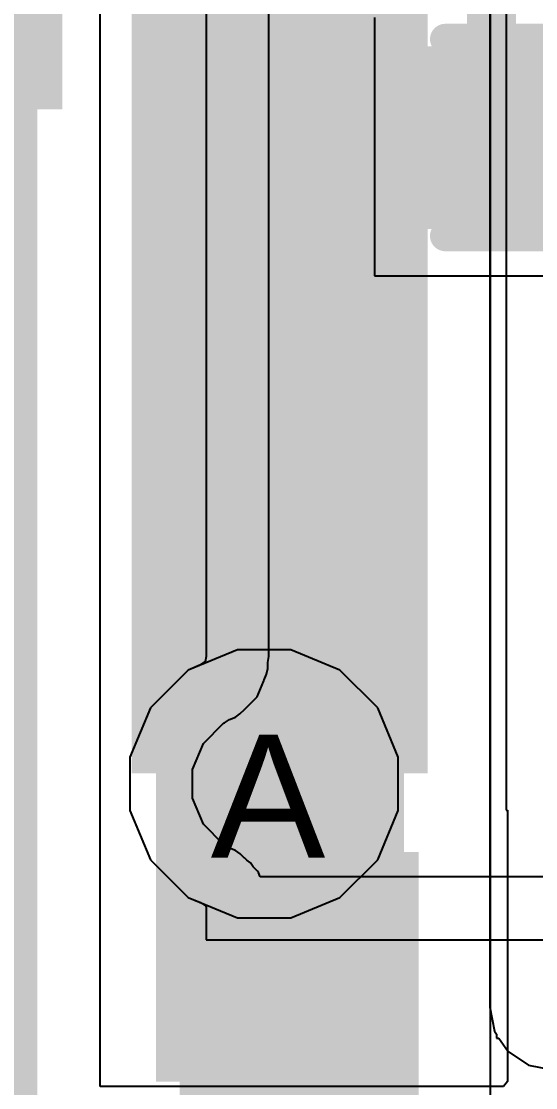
# Model space of a CAD drawing. Header units: inches. Extents: x 0 to 5271, y 0 to 5417.
# Drawn here: x 7.054 to 9.179, y 66.851 to 71.257 of the extents above; entities that cross this region are included whole.
import ezdxf

# ---------------------------------------------------------------- set-up
doc = ezdxf.new("R2010")
doc.units = ezdxf.units.IN
for name, color, linetype in [('Bottom Layer', 5, 'Continuous'), ('Bottom Overlay', 54, 'Continuous'), ('Bottom Paste', 16, 'Continuous'), ('Bottom Solder', 6, 'Continuous'), ('Drill Drawing', 1, 'Continuous'), ('L2_GND1', 16, 'Continuous'), ('L3_SIG1', 76, 'Continuous'), ('L4_PWR', 90, 'Continuous'), ('L5_GND2', 156, 'Continuous'), ('L6_SIG2', 130, 'Continuous'), ('L7_GND3', 216, 'Continuous'), ('Top Layer', 1, 'Continuous'), ('Top Overlay', 2, 'Continuous'), ('Top Paste', 8, 'Continuous'), ('Top Solder', 216, 'Continuous'), ('Via Holes', 16, 'Continuous')]:
    doc.layers.add(name, color=color, linetype=linetype)
doc.styles.add('Arial', font='', dxfattribs={"height": 0.2})
doc.styles.get('Arial').set_extended_font_data('Arial')

# ---------------------------------------------------------------- blocks, each defined once
blk = doc.blocks.new('TO_263_5__D2PAK__B_201')
at = {"layer": 'Bottom Layer'}
blk.add_hatch(color=5, dxfattribs=at).paths.add_polyline_path([(-0.5099977099999999, 6.732530349999999), (0.5100027899999999, 6.732530349999999), (0.5100027899999999, 2.41253137), (-0.5099977099999999, 2.41253137)])
at = {"layer": 'Bottom Paste'}
blk.add_hatch(color=16, dxfattribs=at).paths.add_polyline_path([(-0.5099977099999999, 6.732530349999999), (0.5100027899999999, 6.732530349999999), (0.5100027899999999, 2.41253137), (-0.5099977099999999, 2.41253137)])
at = {"layer": 'Bottom Solder'}
blk.add_hatch(color=6, dxfattribs=at).paths.add_polyline_path([(-0.61159771, 6.83413035), (0.61160279, 6.83413035), (0.61160279, 2.31093137), (-0.61159771, 2.31093137)])
blk = doc.blocks.new('C___0603_B_238')
at = {"layer": 'Bottom Layer'}
for points in [[(-1.14300508, -0.44452032), (-1.14300508, 0.44447968), (-0.38100508, 0.44447968), (-0.38100508, -0.44452032)], [(0.38099492, -0.44452032), (0.38099492, 0.44447968), (1.14299492, 0.44447968), (1.14299492, -0.44452032)]]:
    blk.add_hatch(color=5, dxfattribs=at).paths.add_polyline_path(points)
at = {"layer": 'Bottom Paste'}
for points in [[(-1.14300508, -0.44452032), (-1.14300508, 0.44447968), (-0.38100508, 0.44447968), (-0.38100508, -0.44452032)], [(0.38099492, -0.44452032), (0.38099492, 0.44447968), (1.14299492, 0.44447968), (1.14299492, -0.44452032)]]:
    blk.add_hatch(color=16, dxfattribs=at).paths.add_polyline_path(points)
at = {"layer": 'Bottom Solder'}
for points in [[(-1.20300496, -0.5045202), (-1.20300496, 0.50447956), (-0.3210052, 0.50447956), (-0.3210052, -0.5045202)], [(0.32099504, -0.5045202), (0.32099504, 0.50447956), (1.2029948, 0.50447956), (1.2029948, -0.5045202)]]:
    blk.add_hatch(color=6, dxfattribs=at).paths.add_polyline_path(points)
at = {"layer": 'Bottom Overlay'}
for points in [[(-1.24460508, -0.53342032, 0.127, 0.127, 0), (-1.24460508, 0.5333796799999999, 0.127, 0.127, 0)], [(-1.24460508, 0.5333796799999999, 0.127, 0.127, 0), (-0.45720508, 0.5333796799999999, 0.127, 0.127, 0)], [(0.4571949199999999, 0.5333796799999999, 0.127, 0.127, 0), (1.24459492, 0.5333796799999999, 0.127, 0.127, 0)], [(1.24459492, -0.53342032, 0.127, 0.127, 0), (1.24459492, 0.5333796799999999, 0.127, 0.127, 0)], [(-1.24460508, -0.53342032, 0.127, 0.127, 0), (-0.45720508, -0.53342032, 0.127, 0.127, 0)], [(0.4571949199999999, -0.53342032, 0.127, 0.127, 0), (1.24459492, -0.53342032, 0.127, 0.127, 0)]]:
    blk.add_lwpolyline(points, format="xyseb", dxfattribs=at)
for points in [[(-1.27635508, 0.5333796799999999, 0.0635, 0.0635, 1), (-1.21285508, 0.5333796799999999, 0.0635, 0.0635, 1)], [(-1.27635508, 0.5333796799999999, 0.0635, 0.0635, 1), (-1.21285508, 0.5333796799999999, 0.0635, 0.0635, 1)], [(-0.4889550799999999, 0.5333796799999999, 0.0635, 0.0635, 1), (-0.42545508, 0.5333796799999999, 0.0635, 0.0635, 1)], [(0.4254449199999999, 0.5333796799999999, 0.0635, 0.0635, 1), (0.48894492, 0.5333796799999999, 0.0635, 0.0635, 1)], [(1.21284492, 0.5333796799999999, 0.0635, 0.0635, 1), (1.27634492, 0.5333796799999999, 0.0635, 0.0635, 1)], [(1.21284492, 0.5333796799999999, 0.0635, 0.0635, 1), (1.27634492, 0.5333796799999999, 0.0635, 0.0635, 1)], [(-1.27635508, -0.53342032, 0.0635, 0.0635, 1), (-1.21285508, -0.53342032, 0.0635, 0.0635, 1)], [(-1.27635508, -0.53342032, 0.0635, 0.0635, 1), (-1.21285508, -0.53342032, 0.0635, 0.0635, 1)], [(-0.4889550799999999, -0.53342032, 0.0635, 0.0635, 1), (-0.42545508, -0.53342032, 0.0635, 0.0635, 1)], [(0.4254449199999999, -0.53342032, 0.0635, 0.0635, 1), (0.48894492, -0.53342032, 0.0635, 0.0635, 1)], [(1.21284492, -0.53342032, 0.0635, 0.0635, 1), (1.27634492, -0.53342032, 0.0635, 0.0635, 1)], [(1.21284492, -0.53342032, 0.0635, 0.0635, 1), (1.27634492, -0.53342032, 0.0635, 0.0635, 1)]]:
    blk.add_lwpolyline(points, format="xyseb", close=True, dxfattribs=at)
blk = doc.blocks.new('C___0402_378')
at = {"layer": 'Top Layer'}
for points in [[(-0.6985, -0.3175355599999999), (-0.6985, 0.31746444), (-0.2412999999999999, 0.31746444), (-0.2413, -0.3175355599999999)], [(0.2412999999999999, -0.3175355599999999), (0.2413, 0.31746444), (0.6985, 0.31746444), (0.6985, -0.3175355599999999)]]:
    blk.add_hatch(color=1, dxfattribs=at).paths.add_polyline_path(points)
at = {"layer": 'Top Paste'}
for points in [[(-0.6985, -0.3175355599999999), (-0.6985, 0.31746444), (-0.2412999999999999, 0.31746444), (-0.2413, -0.3175355599999999)], [(0.2412999999999999, -0.3175355599999999), (0.2413, 0.31746444), (0.6985, 0.31746444), (0.6985, -0.3175355599999999)]]:
    blk.add_hatch(color=8, dxfattribs=at).paths.add_polyline_path(points)
at = {"layer": 'Top Solder'}
for points in [[(-0.7584998799999999, -0.3775354399999999), (-0.7584998799999999, 0.37746432), (-0.18130012, 0.37746432), (-0.18130012, -0.3775354399999999)], [(0.18130012, -0.3775354399999999), (0.18130012, 0.37746432), (0.7584998799999999, 0.37746432), (0.7584998799999999, -0.3775354399999999)]]:
    blk.add_hatch(color=216, dxfattribs=at).paths.add_polyline_path(points)
at = {"layer": 'Top Overlay'}
for points in [[(-0.7874, -0.40643556, 0.127, 0.127, 0), (-0.7874, 0.40636444, 0.127, 0.127, 0)], [(-0.7874, 0.40636444, 0.127, 0.127, 0), (-0.2794, 0.40636444, 0.127, 0.127, 0)], [(0.2794, 0.40636444, 0.127, 0.127, 0), (0.7874, 0.40636444, 0.127, 0.127, 0)], [(0.7874, -0.40643556, 0.127, 0.127, 0), (0.7874, 0.40636444, 0.127, 0.127, 0)], [(-0.7874, -0.40643556, 0.127, 0.127, 0), (-0.2794, -0.40643556, 0.127, 0.127, 0)], [(0.2794, -0.40643556, 0.127, 0.127, 0), (0.7874, -0.40643556, 0.127, 0.127, 0)]]:
    blk.add_lwpolyline(points, format="xyseb", dxfattribs=at)
for points in [[(-0.8191499999999999, 0.40636444, 0.0635, 0.0635, 1), (-0.7556499999999999, 0.40636444, 0.0635, 0.0635, 1)], [(-0.8191499999999999, 0.40636444, 0.0635, 0.0635, 1), (-0.7556499999999999, 0.40636444, 0.0635, 0.0635, 1)], [(-0.31115, 0.40636444, 0.0635, 0.0635, 1), (-0.24765, 0.40636444, 0.0635, 0.0635, 1)], [(0.24765, 0.40636444, 0.0635, 0.0635, 1), (0.31115, 0.40636444, 0.0635, 0.0635, 1)], [(0.7556499999999999, 0.40636444, 0.0635, 0.0635, 1), (0.8191499999999999, 0.40636444, 0.0635, 0.0635, 1)], [(0.7556499999999999, 0.40636444, 0.0635, 0.0635, 1), (0.8191499999999999, 0.40636444, 0.0635, 0.0635, 1)], [(-0.8191499999999999, -0.40643556, 0.0635, 0.0635, 1), (-0.7556499999999999, -0.40643556, 0.0635, 0.0635, 1)], [(-0.8191499999999999, -0.40643556, 0.0635, 0.0635, 1), (-0.7556499999999999, -0.40643556, 0.0635, 0.0635, 1)], [(-0.31115, -0.40643556, 0.0635, 0.0635, 1), (-0.24765, -0.40643556, 0.0635, 0.0635, 1)], [(0.24765, -0.40643556, 0.0635, 0.0635, 1), (0.31115, -0.40643556, 0.0635, 0.0635, 1)], [(0.7556499999999999, -0.40643556, 0.0635, 0.0635, 1), (0.8191499999999999, -0.40643556, 0.0635, 0.0635, 1)], [(0.7556499999999999, -0.40643556, 0.0635, 0.0635, 1), (0.8191499999999999, -0.40643556, 0.0635, 0.0635, 1)]]:
    blk.add_lwpolyline(points, format="xyseb", close=True, dxfattribs=at)
blk = doc.blocks.new('TS_1185EC_C_D_B__383')
at = {"layer": 'Top Layer'}
for points in [[(-2.5500203, 1.19999125), (-1.30002026, 1.19999125), (-1.30002026, 0.29999051), (-2.5500203, 0.29999051)], [(1.3000101, 1.19999125), (2.55001014, 1.19999125), (2.55001014, 0.29999051), (1.3000101, 0.29999051)], [(-2.5500203, -0.29998035), (-1.30002026, -0.29998035), (-1.30002026, -1.19998109), (-2.5500203, -1.19998109)], [(1.3000101, -0.29998035), (2.55001014, -0.29998035), (2.55001014, -1.19998109), (1.3000101, -1.19998109)]]:
    blk.add_hatch(color=1, dxfattribs=at).paths.add_polyline_path(points)
at = {"layer": 'Top Paste'}
for points in [[(-2.5500203, 1.19999125), (-1.30002026, 1.19999125), (-1.30002026, 0.29999051), (-2.5500203, 0.29999051)], [(1.3000101, 1.19999125), (2.55001014, 1.19999125), (2.55001014, 0.29999051), (1.3000101, 0.29999051)], [(-2.5500203, -0.29998035), (-1.30002026, -0.29998035), (-1.30002026, -1.19998109), (-2.5500203, -1.19998109)], [(1.3000101, -0.29998035), (2.55001014, -0.29998035), (2.55001014, -1.19998109), (1.3000101, -1.19998109)]]:
    blk.add_hatch(color=8, dxfattribs=at).paths.add_polyline_path(points)
at = {"layer": 'Top Solder'}
for points in [[(-2.6516203, 1.30159125), (-1.19842026, 1.30159125), (-1.19842026, 0.19839051), (-2.6516203, 0.19839051)], [(1.1984101, 1.30159125), (2.65161014, 1.30159125), (2.65161014, 0.19839051), (1.1984101, 0.19839051)], [(-2.6516203, -0.19838035), (-1.19842026, -0.19838035), (-1.19842026, -1.30158109), (-2.6516203, -1.30158109)], [(1.1984101, -0.19838035), (2.65161014, -0.19838035), (2.65161014, -1.30158109), (1.1984101, -1.30158109)]]:
    blk.add_hatch(color=216, dxfattribs=at).paths.add_polyline_path(points)
at = {"layer": 'Top Overlay'}
for points in [[(-1.77800508, 1.52397968, 0.127, 0.127, 0), (1.77799492, 1.52397968, 0.127, 0.127, 0)], [(-2.84480508, 0.60957968, 0.127, 0.127, 0), (-2.84480508, 0.86357968, 0.127, 0.127, 0)], [(-2.84480508, 0.86357968, 0.127, 0.127, 0), (-2.71780508, 0.73657968, 0.127, 0.127, 0)], [(-2.84480508, 0.60957968, 0.127, 0.127, 0), (-2.71780508, 0.73657968, 0.127, 0.127, 0)], [(-1.77800508, -1.52402032, 0.127, 0.127, 0), (1.77799492, -1.52402032, 0.127, 0.127, 0)]]:
    blk.add_lwpolyline(points, format="xyseb", dxfattribs=at)
for points in [[(-1.80975508, 1.52397968, 0.0635, 0.0635, 1), (-1.74625508, 1.52397968, 0.0635, 0.0635, 1)], [(1.74624492, 1.52397968, 0.0635, 0.0635, 1), (1.80974492, 1.52397968, 0.0635, 0.0635, 1)], [(-2.87655508, 0.86357968, 0.0635, 0.0635, 1), (-2.81305508, 0.86357968, 0.0635, 0.0635, 1)], [(-2.87655508, 0.86357968, 0.0635, 0.0635, 1), (-2.81305508, 0.86357968, 0.0635, 0.0635, 1)], [(-2.74955508, 0.73657968, 0.0635, 0.0635, 1), (-2.68605508, 0.73657968, 0.0635, 0.0635, 1)], [(-2.74955508, 0.73657968, 0.0635, 0.0635, 1), (-2.68605508, 0.73657968, 0.0635, 0.0635, 1)], [(-2.87655508, 0.60957968, 0.0635, 0.0635, 1), (-2.81305508, 0.60957968, 0.0635, 0.0635, 1)], [(-2.87655508, 0.60957968, 0.0635, 0.0635, 1), (-2.81305508, 0.60957968, 0.0635, 0.0635, 1)], [(-1.80975508, -1.52402032, 0.0635, 0.0635, 1), (-1.74625508, -1.52402032, 0.0635, 0.0635, 1)], [(1.74624492, -1.52402032, 0.0635, 0.0635, 1), (1.80974492, -1.52402032, 0.0635, 0.0635, 1)]]:
    blk.add_lwpolyline(points, format="xyseb", close=True, dxfattribs=at)

msp = doc.modelspace()

# ---------------------------------------------------------------- hatches: boundary and pattern name
at = {"layer": 'Bottom Layer'}
for points in [[(7.611308119999999, 66.87632547999999), (8.63599492, 66.87632547999999), (8.63599492, 75.89520508), (7.611308119999999, 75.89520508)], [(7.120681719999999, 72.57105628), (5.91128612, 72.57105628), (5.91128612, 65.73520508), (7.120681719999999, 65.73520508)]]:
    msp.add_hatch(color=5, dxfattribs=at).paths.add_polyline_path(points)
h = msp.add_hatch(color=5, dxfattribs=at)
edge = h.paths.add_edge_path()
edge.add_arc((8.05697652, 68.10644748), 0.2999994, 0, 360)
at = {"layer": 'L2_GND1'}
h = msp.add_hatch(color=16, dxfattribs=at)
edge = h.paths.add_edge_path()
edge.add_arc((8.05697652, 68.10644748), 0.2999994, 0, 360)
at = {"layer": 'L3_SIG1'}
h = msp.add_hatch(color=76, dxfattribs=at)
edge = h.paths.add_edge_path()
edge.add_arc((8.05697652, 68.10644748), 0.2999994, 0, 360)
at = {"layer": 'L4_PWR'}
h = msp.add_hatch(color=90, dxfattribs=at)
edge = h.paths.add_edge_path()
edge.add_arc((8.05697652, 68.10644748), 0.2999994, 0, 360)
at = {"layer": 'L5_GND2'}
h = msp.add_hatch(color=156, dxfattribs=at)
edge = h.paths.add_edge_path()
edge.add_arc((8.05697652, 68.10644748), 0.2999994, 0, 360)
at = {"layer": 'L6_SIG2'}
h = msp.add_hatch(color=130, dxfattribs=at)
edge = h.paths.add_edge_path()
edge.add_arc((8.05697652, 68.10644748), 0.2999994, 0, 360)
at = {"layer": 'L7_GND3'}
h = msp.add_hatch(color=216, dxfattribs=at)
edge = h.paths.add_edge_path()
edge.add_arc((8.05697652, 68.10644748), 0.2999994, 0, 360)
at = {"layer": 'Top Layer'}
msp.add_hatch(color=1, dxfattribs=at).paths.add_polyline_path([(7.73947652, 70.77680027999999), (8.37447652, 70.77680027999999), (8.37447652, 71.09424947999999), (7.73947652, 71.09424947999999)])
h = msp.add_hatch(color=1, dxfattribs=at)
edge = h.paths.add_edge_path()
edge.add_arc((8.05697652, 68.10644748), 0.2999994, 0, 360)
at = {"layer": 'Via Holes'}
h = msp.add_hatch(color=7, dxfattribs=at)
edge = h.paths.add_edge_path()
edge.add_arc((8.05697652, 68.10644748), 0.1499997, 0, 360)

# ---------------------------------------------------------------- linework, layer by layer
at = {"layer": 'Bottom Layer'}
for p, q in [((9.057261539999999, 72.8248861), (9.057261539999999, 67.99688966)), ((7.37965758, 66.85578195999999), (7.37965758, 72.57105628)), ((9.057261539999999, 67.99688966), (9.062819059999999, 67.99688966)), ((9.062819059999999, 67.99688966), (9.062819059999999, 66.87617562)), ((9.046083, 66.85578195999999), (7.37965758, 66.85578195999999)), ((9.062819059999999, 66.87617562), (9.046083, 66.85578195999999))]:
    msp.add_line(p, q, dxfattribs=at)
at = {"layer": 'L2_GND1'}
for p, q in [((8.991599999999998, 72.96460895999999), (8.991599999999998, 66.78898504)), ((7.94677862, 68.66044688), (7.743162059999999, 68.57610618)), ((8.16717442, 68.66044688), (7.94677862, 68.66044688)), ((8.370790979999999, 68.57610618), (8.16717442, 68.66044688)), ((7.743162059999999, 68.57610618), (7.58731782, 68.42026193999999)), ((8.52663522, 68.42026193999999), (8.370790979999999, 68.57610618)), ((7.58731782, 68.42026193999999), (7.50297712, 68.21664538)), ((8.61097592, 68.21664538), (8.52663522, 68.42026193999999)), ((7.50297712, 68.21664538), (7.50297712, 67.99624958)), ((8.61097592, 67.99624958), (8.61097592, 68.21664538)), ((7.50297712, 67.99624958), (7.58731782, 67.79263302)), ((8.52663522, 67.79263302), (8.61097592, 67.99624958)), ((7.58731782, 67.79263302), (7.743162059999999, 67.63678877999999)), ((8.370790979999999, 67.63678877999999), (8.52663522, 67.79263302)), ((7.743162059999999, 67.63678877999999), (7.94677862, 67.55244808)), ((8.16717442, 67.55244808), (8.370790979999999, 67.63678877999999)), ((7.94677862, 67.55244808), (8.16717442, 67.55244808))]:
    msp.add_line(p, q, dxfattribs=at)
at = {"layer": 'L3_SIG1'}
for p, q in [((7.81826732, 73.80742414), (7.81826732, 68.63272024)), ((8.07724318, 68.63272024), (8.07724318, 73.80742414)), ((7.8137893, 68.61020821999999), (7.794703739999999, 68.59745488)), ((7.81826732, 68.63272024), (7.8137893, 68.61020821999999)), ((8.07226732, 68.60770378), (8.07724318, 68.63272024)), ((8.07226732, 68.58219455999999), (8.07226732, 68.60770378)), ((7.743162059999999, 68.57610618), (7.58731782, 68.42026193999999)), ((7.794703739999999, 68.59745488), (7.743162059999999, 68.57610618)), ((8.05802808, 68.53611642), (8.0677893, 68.55968254)), ((8.0677893, 68.55968254), (8.07226732, 68.58219455999999)), ((8.029120339999999, 68.46632738), (8.05611292, 68.53149361999999)), ((8.05611292, 68.53149361999999), (8.05753024, 68.53361452)), ((8.05753024, 68.53361452), (8.05802808, 68.53611642)), ((7.97924236, 68.41644939999999), (8.029120339999999, 68.46632738)), ((7.58731782, 68.42026193999999), (7.50297712, 68.21664538)), ((7.915020999999999, 68.37236516), (7.93858966, 68.38212892)), ((7.93858966, 68.38212892), (7.957657439999999, 68.39486955999999)), ((7.957657439999999, 68.39486955999999), (7.9576676, 68.39487464)), ((7.9576676, 68.39487464), (7.975704139999999, 68.41291118)), ((7.975704139999999, 68.41291118), (7.97782504, 68.4143285)), ((7.97782504, 68.4143285), (7.97924236, 68.41644939999999)), ((7.806867799999999, 68.27356424), (7.8898623, 68.35655874)), ((7.8898623, 68.35655874), (7.893806919999999, 68.35819196)), ((7.893806919999999, 68.35819196), (7.915020999999999, 68.37236516)), ((7.761952979999999, 68.16513164), (7.806867799999999, 68.27356424)), ((7.50297712, 68.21664538), (7.50297712, 67.99624958)), ((7.761952979999999, 68.04776331999999), (7.761952979999999, 68.16513164)), ((7.806867799999999, 67.93933072), (7.761952979999999, 68.04776331999999)), ((7.50297712, 67.99624958), (7.58731782, 67.79263302)), ((7.88985722, 67.85633876), (7.806867799999999, 67.93933072)), ((7.893801839999999, 67.85470554), (7.88985722, 67.85633876)), ((7.91501338, 67.84053234), (7.893801839999999, 67.85470554)), ((7.938579499999999, 67.83077112), (7.91501338, 67.84053234)), ((7.95855914, 67.81742342), (7.938579499999999, 67.83077112)), ((7.958566759999999, 67.81741579999999), (7.95855914, 67.81742342)), ((7.958571839999999, 67.81741326), (7.958566759999999, 67.81741579999999)), ((7.97659568, 67.79938688), (7.958571839999999, 67.81741326)), ((7.58731782, 67.79263302), (7.706725759999999, 67.67322508)), ((7.97781996, 67.798569), (7.97659568, 67.79938688)), ((7.978637839999999, 67.79734218), (7.97781996, 67.798569)), ((7.98555934, 67.79042322), (7.978637839999999, 67.79734218)), ((8.001391159999999, 67.77984411999999), (7.98555934, 67.79042322)), ((8.011972799999999, 67.76400722), (8.001391159999999, 67.77984411999999)), ((8.03000934, 67.74597068), (8.011972799999999, 67.76400722)), ((8.03001188, 67.74596306), (8.03000934, 67.74597068)), ((8.03360852, 67.74058588), (8.03001188, 67.74596306)), ((8.0415638, 67.72137586), (8.03360852, 67.74058588)), ((9.90586538, 67.72137586), (8.0415638, 67.72137586)), ((7.706725759999999, 67.67322508), (7.706730839999999, 67.67321746)), ((7.706730839999999, 67.67321746), (7.70673846, 67.67321238)), ((7.70673846, 67.67321238), (7.743162059999999, 67.63678877999999)), ((7.743162059999999, 67.63678877999999), (7.794698659999999, 67.61544262)), ((7.794698659999999, 67.61544262), (7.8146783, 67.60209237999999)), ((7.8146783, 67.60209237999999), (7.81826732, 67.59672028)), ((7.81826732, 67.59672028), (7.81826732, 67.4624)), ((7.81826732, 67.4624), (9.90586538, 67.4624))]:
    msp.add_line(p, q, dxfattribs=at)
at = {"layer": 'L4_PWR'}
for p, q in [((8.989405439999999, 72.96607454), (8.989405439999999, 67.18299999999999)), ((7.94677862, 68.66044688), (7.743162059999999, 68.57610618)), ((8.16717442, 68.66044688), (7.94677862, 68.66044688)), ((8.370790979999999, 68.57610618), (8.16717442, 68.66044688)), ((7.743162059999999, 68.57610618), (7.58731782, 68.42026193999999)), ((8.52663522, 68.42026193999999), (8.370790979999999, 68.57610618)), ((7.58731782, 68.42026193999999), (7.50297712, 68.21664538)), ((8.61097592, 68.21664538), (8.52663522, 68.42026193999999)), ((7.50297712, 68.21664538), (7.50297712, 67.99624958)), ((8.61097592, 67.99624958), (8.61097592, 68.21664538)), ((7.50297712, 67.99624958), (7.58731782, 67.79263302)), ((8.52663522, 67.79263302), (8.61097592, 67.99624958)), ((7.58731782, 67.79263302), (7.743162059999999, 67.63678877999999)), ((8.370790979999999, 67.63678877999999), (8.52663522, 67.79263302)), ((7.743162059999999, 67.63678877999999), (7.94677862, 67.55244808)), ((8.16717442, 67.55244808), (8.370790979999999, 67.63678877999999)), ((7.94677862, 67.55244808), (8.16717442, 67.55244808)), ((8.989405439999999, 67.18299999999999), (9.009118379999999, 67.08389428)), ((9.009118379999999, 67.08389428), (9.017, 67.07209852)), ((9.017, 67.07209852), (9.017, 67.056)), ((9.017, 67.056), (9.0277569, 67.056)), ((9.0277569, 67.056), (9.06525746, 66.99987616)), ((9.06525746, 66.99987616), (9.14927558, 66.94373708)), ((9.14927558, 66.94373708), (9.248381299999998, 66.92402414))]:
    msp.add_line(p, q, dxfattribs=at)
at = {"layer": 'Top Layer'}
for p, q in [((8.51417652, 71.27210027999999), (8.51417652, 70.20524948)), ((8.51417652, 70.20524948), (9.479376519999999, 70.20524948))]:
    msp.add_line(p, q, dxfattribs=at)
for points in [[(8.99682732, 70.77680027999999, 0.2032, 0.2032, 0), (8.99682732, 71.84360027999999, 0.2032, 0.2032, 0)], [(8.05697652, 68.10644748, 0.635, 0.635, 0), (8.05697652, 70.77674948, 0.635, 0.635, 0)], [(8.99677652, 70.77674948, 0.2032, 0.2032, 0), (8.99682732, 70.77680027999999, 0.2032, 0.2032, 0)]]:
    msp.add_lwpolyline(points, format="xyseb", dxfattribs=at)
for points in [[(7.89822652, 70.77674948, 0.3175, 0.3175, 1), (8.21572652, 70.77674948, 0.3175, 0.3175, 1)], [(8.94597652, 70.77674948, 0.1016, 0.1016, 1), (9.04757652, 70.77674948, 0.1016, 0.1016, 1)], [(8.94602732, 70.77680027999999, 0.1016, 0.1016, 1), (9.04762732, 70.77680027999999, 0.1016, 0.1016, 1)], [(8.94602732, 70.77680027999999, 0.1016, 0.1016, 1), (9.04762732, 70.77680027999999, 0.1016, 0.1016, 1)], [(7.89822652, 68.10644748, 0.3175, 0.3175, 1), (8.21572652, 68.10644748, 0.3175, 0.3175, 1)]]:
    msp.add_lwpolyline(points, format="xyseb", close=True, dxfattribs=at)

# ---------------------------------------------------------------- block references
at = {"rotation": 180}
msp.add_blockref('TO_263_5__D2PAK__B_201', (8.12129186, 74.98341873999999), dxfattribs=at)
for name, p in [('TS_1185EC_C_D_B__383', (4.571999999999999, 72.1943946)), ('C___0402_378', (8.52687652, 70.77678504)), ('C___0603_B_238', (9.017, 67.3206934))]:
    msp.add_blockref(name, p)

# ---------------------------------------------------------------- texts
at = {"layer": 'Drill Drawing', "style": 'Arial'}
msp.add_text('A', height=0.508, dxfattribs=at).set_placement((7.83689822, 67.8017313))

doc.saveas('drawing.dxf')
